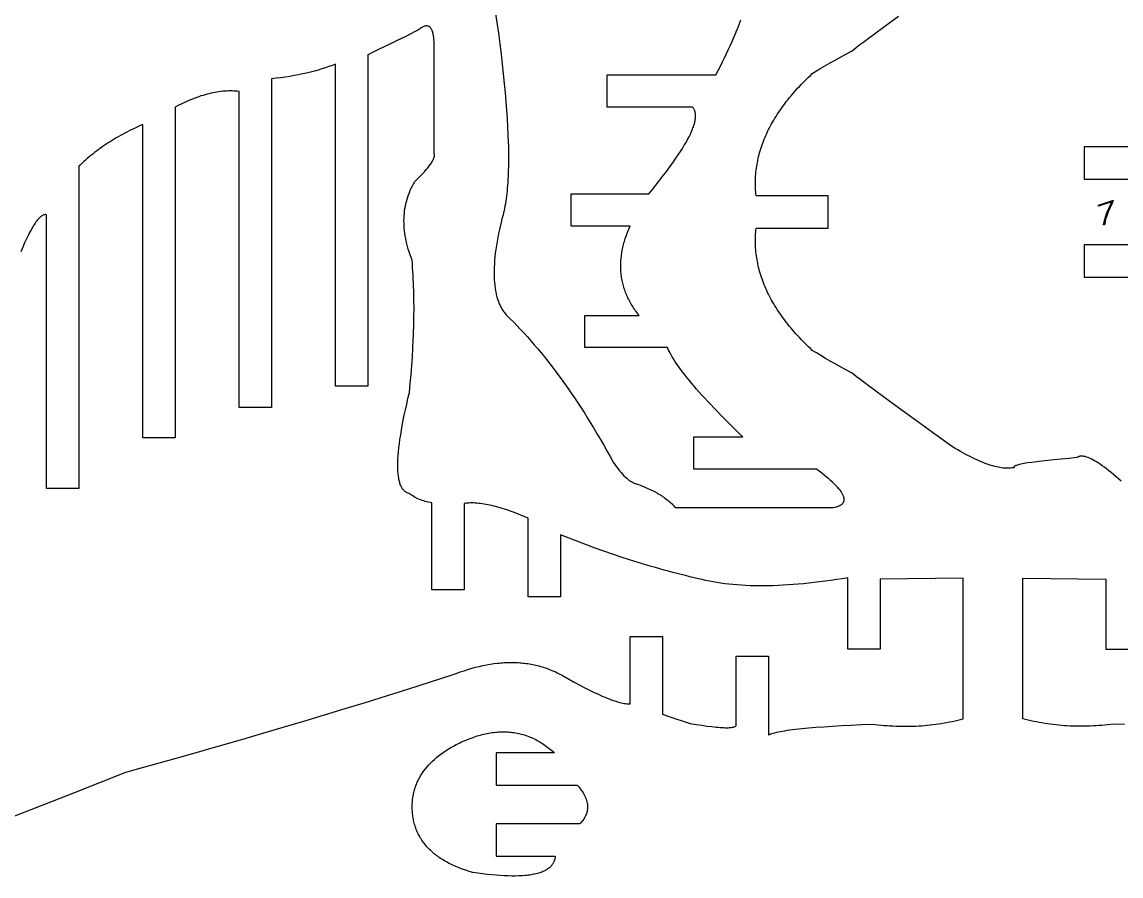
# Model space of a CAD drawing. Extents: x 0.3 to 47.7, y 0.3 to 6.
# Drawn here: x 14.651 to 18.938, y 0.287 to 3.619 of the extents above; entities that cross this region are included whole.
import ezdxf

# ---------------------------------------------------------------- set-up
doc = ezdxf.new("R2010")
doc.units = 0
doc.header["$MEASUREMENT"] = 0
doc.layers.get('0').update_dxf_attribs({"linetype": 'CONTINUOUS'})
doc.layers.add('NUMBERS', color=1, linetype='CONTINUOUS')

msp = doc.modelspace()

# ---------------------------------------------------------------- linework, layer by layer
for points in [[(16.4974, 3.6601), (16.5036, 3.6168), (16.5094, 3.5745), (16.5148, 3.5333), (16.5198, 3.4931), (16.5244, 3.454), (16.5286, 3.4159), (16.5324, 3.3789), (16.5358, 3.3429), (16.5388, 3.308), (16.5414, 3.2741), (16.5436, 3.2413), (16.5455, 3.2095), (16.5469, 3.1787), (16.5479, 3.149), (16.5483, 3.1346), (16.5486, 3.1204), (16.5488, 3.1065), (16.5488, 3.0928), (16.5488, 3.0794), (16.5487, 3.0663), (16.5485, 3.0534), (16.5482, 3.0408), (16.5477, 3.0284), (16.5472, 3.0163), (16.5466, 3.0045), (16.5459, 2.9929), (16.5451, 2.9816), (16.5442, 2.9706), (16.5432, 2.9598), (16.5421, 2.9493), (16.5409, 2.939), (16.5396, 2.929), (16.5381, 2.9193), (16.5366, 2.9098), (16.535, 2.9006), (16.5333, 2.8917), (16.5315, 2.883), (16.5296, 2.8745), (16.5276, 2.8664), (16.5256, 2.8585), (16.5234, 2.8508), (16.5211, 2.8435), (16.5171, 2.8264), (16.5134, 2.8098), (16.51, 2.7934), (16.5069, 2.7775), (16.5041, 2.7618), (16.5016, 2.7466), (16.4994, 2.7317), (16.4975, 2.7171), (16.4959, 2.7029), (16.4946, 2.6891), (16.4937, 2.6756), (16.493, 2.6624), (16.4926, 2.6496), (16.4925, 2.6372), (16.4927, 2.6251), (16.4932, 2.6134), (16.494, 2.602), (16.4951, 2.591), (16.4965, 2.5804), (16.4982, 2.5701), (16.4991, 2.565), (16.5002, 2.5601), (16.5013, 2.5553), (16.5025, 2.5505), (16.5038, 2.5458), (16.5051, 2.5413), (16.5065, 2.5368), (16.508, 2.5324), (16.5096, 2.528), (16.5112, 2.5238), (16.5129, 2.5197), (16.5147, 2.5156), (16.5166, 2.5117), (16.5185, 2.5078), (16.5205, 2.504), (16.5226, 2.5003), (16.5248, 2.4967), (16.527, 2.4932), (16.5293, 2.4898), (16.5317, 2.4864), (16.5341, 2.4832), (16.5367, 2.48), (16.5393, 2.477), (16.542, 2.474), (16.5556, 2.4608), (16.5691, 2.4473), (16.5826, 2.4335), (16.5961, 2.4194), (16.6095, 2.405), (16.6229, 2.3903), (16.6362, 2.3752), (16.6495, 2.3599), (16.6628, 2.3443), (16.676, 2.3284), (16.6892, 2.3122), (16.7024, 2.2956), (16.7155, 2.2788), (16.7286, 2.2617), (16.7416, 2.2442), (16.7547, 2.2265), (16.7676, 2.2084), (16.7806, 2.1901), (16.7935, 2.1714), (16.8063, 2.1525), (16.8191, 2.1332), (16.8319, 2.1136), (16.8447, 2.0938), (16.8574, 2.0736), (16.87, 2.0531), (16.8827, 2.0323), (16.8953, 2.0113), (16.9078, 1.9899), (16.9203, 1.9682), (16.9328, 1.9462), (16.9453, 1.9239), (16.9577, 1.9013), (16.964, 1.8923), (16.9703, 1.8838), (16.9764, 1.8758), (16.9823, 1.8683), (16.9881, 1.8613), (16.9938, 1.8549), (16.9994, 1.849), (17.0048, 1.8436), (17.0101, 1.8387), (17.0152, 1.8344), (17.0202, 1.8305), (17.0251, 1.8272), (17.0275, 1.8257), (17.0298, 1.8244), (17.0321, 1.8232), (17.0344, 1.8221), (17.0367, 1.8212), (17.0389, 1.8204), (17.041, 1.8197), (17.0432, 1.8191), (17.0563, 1.8145), (17.0689, 1.8096), (17.0811, 1.8046), (17.0929, 1.7995), (17.1043, 1.7941), (17.1152, 1.7887), (17.1256, 1.783), (17.1307, 1.7801), (17.1357, 1.7772), (17.1405, 1.7742), (17.1453, 1.7712), (17.1499, 1.7681), (17.1544, 1.765), (17.1589, 1.7619), (17.1632, 1.7587), (17.1674, 1.7554), (17.1715, 1.7522), (17.1754, 1.7489), (17.1793, 1.7455), (17.1831, 1.7421), (17.1867, 1.7387), (17.1903, 1.7352), (17.1937, 1.7317), (17.197, 1.7281), (17.2003, 1.7245), (17.8146, 1.7245), (17.8213, 1.7259), (17.8275, 1.7274), (17.8304, 1.7283), (17.8331, 1.7292), (17.8357, 1.7302), (17.8382, 1.7312), (17.8405, 1.7323), (17.8427, 1.7334), (17.8447, 1.7346), (17.8466, 1.7358), (17.8483, 1.7371), (17.8499, 1.7385), (17.8514, 1.7399), (17.8527, 1.7413), (17.8539, 1.7428), (17.855, 1.7444), (17.8559, 1.746), (17.8566, 1.7477), (17.8572, 1.7494), (17.8577, 1.7512), (17.8581, 1.753), (17.8582, 1.7549), (17.8583, 1.7568), (17.8582, 1.7588), (17.858, 1.7609), (17.8576, 1.763), (17.8571, 1.7651), (17.8564, 1.7673), (17.8556, 1.7696), (17.8547, 1.7719), (17.8536, 1.7743), (17.8524, 1.7767), (17.851, 1.7792), (17.8495, 1.7817), (17.8461, 1.7869), (17.8421, 1.7924), (17.8375, 1.798), (17.8324, 1.8039), (17.8267, 1.81), (17.8205, 1.8163), (17.8136, 1.8228), (17.8062, 1.8295), (17.7983, 1.8365), (17.7897, 1.8436), (17.7807, 1.851), (17.771, 1.8586), (17.7608, 1.8664), (17.75, 1.8744), (17.2714, 1.8744), (17.2714, 2.0004), (17.4624, 2.0004), (17.4469, 2.0154), (17.4318, 2.0302), (17.4171, 2.0448), (17.4029, 2.059), (17.389, 2.073), (17.3756, 2.0867), (17.3626, 2.1002), (17.3499, 2.1134), (17.3377, 2.1263), (17.3259, 2.1389), (17.3145, 2.1513), (17.3035, 2.1634), (17.2929, 2.1752), (17.2828, 2.1868), (17.273, 2.198), (17.2637, 2.209), (17.2547, 2.2198), (17.2462, 2.2303), (17.238, 2.2405), (17.2303, 2.2504), (17.223, 2.2601), (17.2161, 2.2694), (17.2096, 2.2786), (17.2035, 2.2874), (17.1978, 2.296), (17.1926, 2.3043), (17.1877, 2.3123), (17.1832, 2.3201), (17.1792, 2.3276), (17.1756, 2.3348), (17.1723, 2.3418), (17.1695, 2.3485), (16.8461, 2.3485), (16.8461, 2.4744), (17.058, 2.4744), (17.0542, 2.4792), (17.0505, 2.484), (17.047, 2.4889), (17.0435, 2.4937), (17.0402, 2.4986), (17.0369, 2.5034), (17.0338, 2.5084), (17.0307, 2.5133), (17.0278, 2.5182), (17.0249, 2.5232), (17.0222, 2.5282), (17.0196, 2.5332), (17.017, 2.5382), (17.0146, 2.5433), (17.0123, 2.5484), (17.01, 2.5535), (17.0079, 2.5586), (17.0059, 2.5637), (17.004, 2.5689), (17.0021, 2.574), (17.0004, 2.5792), (16.9988, 2.5845), (16.9973, 2.5897), (16.9959, 2.595), (16.9946, 2.6002), (16.9933, 2.6055), (16.9922, 2.6109), (16.9912, 2.6162), (16.9903, 2.6216), (16.9895, 2.627), (16.9888, 2.6324), (16.9882, 2.6378), (16.9877, 2.6433), (16.9874, 2.6487), (16.9871, 2.6542), (16.9869, 2.6597), (16.9868, 2.6653), (16.9868, 2.6708), (16.9869, 2.6764), (16.9872, 2.682), (16.9875, 2.6876), (16.9879, 2.6932), (16.9884, 2.6989), (16.9891, 2.7046), (16.9898, 2.7103), (16.9906, 2.716), (16.9916, 2.7217), (16.9926, 2.7275), (16.9937, 2.7333), (16.995, 2.7391), (16.9963, 2.7449), (16.9978, 2.7508), (16.9993, 2.7566), (17.001, 2.7625), (17.0027, 2.7684), (17.0046, 2.7744), (17.0086, 2.7863), (17.013, 2.7983), (17.0179, 2.8104), (17.0231, 2.8226), (16.7938, 2.8226), (16.7938, 2.9485), (17.0963, 2.9485), (17.1103, 2.9656), (17.1237, 2.9822), (17.1366, 2.9985), (17.1489, 3.0143), (17.1607, 3.0297), (17.1719, 3.0446), (17.1825, 3.0592), (17.1926, 3.0733), (17.2021, 3.087), (17.2111, 3.1003), (17.2195, 3.1131), (17.2274, 3.1256), (17.2347, 3.1376), (17.2414, 3.1492), (17.2476, 3.1604), (17.2532, 3.1711), (17.2583, 3.1815), (17.2628, 3.1914), (17.2667, 3.2009), (17.2685, 3.2055), (17.2701, 3.21), (17.2716, 3.2144), (17.2729, 3.2186), (17.2741, 3.2228), (17.2752, 3.2269), (17.2761, 3.2308), (17.2769, 3.2347), (17.2775, 3.2385), (17.278, 3.2421), (17.2784, 3.2456), (17.2786, 3.2491), (17.2787, 3.2524), (17.2787, 3.2556), (17.2785, 3.2588), (17.2781, 3.2618), (17.2777, 3.2647), (17.2771, 3.2675), (17.2763, 3.2702), (17.2754, 3.2728), (17.2744, 3.2753), (17.2732, 3.2777), (17.2719, 3.28), (17.2705, 3.2821), (17.2689, 3.2842), (17.2671, 3.2862), (16.9333, 3.2862), (16.9333, 3.4121), (17.3578, 3.4121), (17.3668, 3.4296), (17.3754, 3.4467), (17.3836, 3.4633), (17.3916, 3.4794), (17.3991, 3.4951), (17.4063, 3.5104), (17.4132, 3.5252), (17.4197, 3.5395), (17.4258, 3.5534), (17.4316, 3.5669), (17.437, 3.5799), (17.4421, 3.5925), (17.4468, 3.6046), (17.4512, 3.6162), (17.4552, 3.6275)], [(14.6096, 0.5165), (14.6872, 0.5468), (14.7706, 0.5796), (14.8599, 0.615), (14.9551, 0.6528), (15.0562, 0.6932), (15.1305, 0.7134), (15.2055, 0.734), (15.2812, 0.7551), (15.3576, 0.7767), (15.4348, 0.7988), (15.5126, 0.8213), (15.5911, 0.8442), (15.6704, 0.8677), (15.7503, 0.8916), (15.831, 0.9159), (15.9123, 0.9407), (15.9944, 0.966), (16.0771, 0.9918), (16.1606, 1.018), (16.2448, 1.0447), (16.3296, 1.0718), (16.345, 1.0777), (16.3603, 1.0833), (16.3754, 1.0884), (16.3904, 1.0932), (16.4053, 1.0976), (16.42, 1.1016), (16.4346, 1.1052), (16.449, 1.1084), (16.4633, 1.1113), (16.4775, 1.1138), (16.4916, 1.1159), (16.5055, 1.1176), (16.5124, 1.1183), (16.5192, 1.1189), (16.5261, 1.1194), (16.5329, 1.1199), (16.5396, 1.1202), (16.5464, 1.1204), (16.5531, 1.1206), (16.5597, 1.1206), (16.5664, 1.1206), (16.5729, 1.1204), (16.5795, 1.1202), (16.586, 1.1199), (16.5925, 1.1194), (16.599, 1.1189), (16.6054, 1.1183), (16.6118, 1.1176), (16.6182, 1.1168), (16.6245, 1.1159), (16.6308, 1.1149), (16.637, 1.1138), (16.6432, 1.1126), (16.6494, 1.1113), (16.6556, 1.1099), (16.6617, 1.1084), (16.6678, 1.1068), (16.6738, 1.1052), (16.6798, 1.1034), (16.6858, 1.1016), (16.6918, 1.0996), (16.6977, 1.0976), (16.7036, 1.0954), (16.7094, 1.0932), (16.7152, 1.0908), (16.721, 1.0884), (16.7267, 1.0859), (16.7325, 1.0833), (16.7381, 1.0805), (16.7438, 1.0777), (16.7494, 1.0748), (16.755, 1.0718), (16.7803, 1.0575), (16.8046, 1.0442), (16.8276, 1.0319), (16.8496, 1.0205), (16.8704, 1.0101), (16.8803, 1.0052), (16.89, 1.0006), (16.8994, 0.9963), (16.9085, 0.9922), (16.9173, 0.9883), (16.9258, 0.9847), (16.934, 0.9813), (16.942, 0.9781), (16.9496, 0.9752), (16.957, 0.9726), (16.9641, 0.9702), (16.9709, 0.968), (16.9774, 0.9661), (16.9836, 0.9644), (16.9895, 0.9629), (16.9952, 0.9617), (17.0005, 0.9608), (17.0056, 0.9601), (17.0104, 0.9596), (17.0149, 0.9594), (17.0191, 0.9594), (17.023, 0.9596), (17.023, 1.2216), (17.149, 1.2216), (17.149, 0.9184), (17.1698, 0.9115), (17.257, 0.8827), (17.2807, 0.8788), (17.3027, 0.8754), (17.3231, 0.8725), (17.3418, 0.8702), (17.3588, 0.8683), (17.3667, 0.8676), (17.3742, 0.867), (17.3813, 0.8666), (17.388, 0.8662), (17.3942, 0.866), (17.4, 0.866), (17.4054, 0.866), (17.4104, 0.8662), (17.415, 0.8666), (17.4191, 0.867), (17.4229, 0.8676), (17.4262, 0.8683), (17.4291, 0.8692), (17.4316, 0.8702), (17.4337, 0.8713), (17.4353, 0.8725), (17.436, 0.8732), (17.4366, 0.8739), (17.4366, 1.1447), (17.5626, 1.1447), (17.5626, 0.8383), (17.5665, 0.84), (17.5709, 0.8417), (17.5759, 0.8434), (17.5815, 0.845), (17.5877, 0.8466), (17.5944, 0.8482), (17.6017, 0.8498), (17.6095, 0.8513), (17.6179, 0.8528), (17.6269, 0.8543), (17.6365, 0.8558), (17.6466, 0.8572), (17.6573, 0.8586), (17.6686, 0.86), (17.6928, 0.8627), (17.7193, 0.8652), (17.748, 0.8677), (17.779, 0.87), (17.8123, 0.8723), (17.8479, 0.8744), (17.8857, 0.8764), (17.9258, 0.8783), (17.9682, 0.8801), (17.9798, 0.8786), (17.9913, 0.8773), (18.0028, 0.8761), (18.0143, 0.8751), (18.0257, 0.8742), (18.0371, 0.8734), (18.0485, 0.8728), (18.0599, 0.8722), (18.0712, 0.8719), (18.0824, 0.8716), (18.0937, 0.8716), (18.1049, 0.8716), (18.1161, 0.8718), (18.1273, 0.8721), (18.1384, 0.8725), (18.1495, 0.8731), (18.1605, 0.8738), (18.1716, 0.8747), (18.1826, 0.8757), (18.1935, 0.8768), (18.2045, 0.8781), (18.2154, 0.8795), (18.2263, 0.881), (18.2371, 0.8827), (18.2479, 0.8845), (18.2587, 0.8865), (18.2694, 0.8885), (18.2801, 0.8908), (18.2908, 0.8931), (18.3015, 0.8956), (18.3121, 0.8982), (18.3227, 0.901), (18.3227, 1.449), (17.9989, 1.4455), (17.9989, 1.1729), (17.8729, 1.1729), (17.8729, 1.4508), (17.8502, 1.4471), (17.8279, 1.4436), (17.8058, 1.4404), (17.784, 1.4373), (17.7625, 1.4346), (17.7413, 1.432), (17.7204, 1.4297), (17.6998, 1.4276), (17.6794, 1.4258), (17.6594, 1.4242), (17.6396, 1.4228), (17.6201, 1.4216), (17.6009, 1.4207), (17.5819, 1.42), (17.5633, 1.4195), (17.5449, 1.4193), (17.5269, 1.4193), (17.5091, 1.4196), (17.4916, 1.42), (17.4744, 1.4207), (17.4575, 1.4217), (17.4408, 1.4228), (17.4245, 1.4242), (17.4084, 1.4259), (17.3926, 1.4277), (17.3771, 1.4298), (17.3619, 1.4322), (17.347, 1.4347), (17.3324, 1.4375), (17.318, 1.4405), (17.3039, 1.4438), (17.2902, 1.4473), (17.2734, 1.4512), (17.2566, 1.4551), (17.2398, 1.4592), (17.223, 1.4634), (17.2062, 1.4676), (17.1894, 1.472), (17.1726, 1.4764), (17.1558, 1.481), (17.139, 1.4856), (17.1222, 1.4903), (17.1054, 1.4952), (17.0886, 1.5001), (17.0718, 1.5051), (17.055, 1.5102), (17.0214, 1.5207), (16.9878, 1.5316), (16.9541, 1.5429), (16.9205, 1.5546), (16.8868, 1.5666), (16.8531, 1.579), (16.8194, 1.5919), (16.7857, 1.6051), (16.7521, 1.6186), (16.7521, 1.3761), (16.6261, 1.3761), (16.6261, 1.6833), (16.6162, 1.6876), (16.6064, 1.6916), (16.5968, 1.6956), (16.5873, 1.6993), (16.5779, 1.7029), (16.5687, 1.7064), (16.5596, 1.7097), (16.5507, 1.7128), (16.5418, 1.7158), (16.5332, 1.7186), (16.5246, 1.7213), (16.5162, 1.7238), (16.5079, 1.7262), (16.4998, 1.7284), (16.4918, 1.7304), (16.4839, 1.7323), (16.4761, 1.734), (16.4685, 1.7356), (16.461, 1.737), (16.4537, 1.7382), (16.4465, 1.7393), (16.4394, 1.7403), (16.4325, 1.741), (16.4257, 1.7417), (16.419, 1.7421), (16.4125, 1.7425), (16.4061, 1.7426), (16.3998, 1.7426), (16.3937, 1.7424), (16.3877, 1.7421), (16.3818, 1.7417), (16.3761, 1.741), (16.3761, 1.404), (16.2501, 1.404), (16.2501, 1.7428), (16.2434, 1.744), (16.2369, 1.7454), (16.2306, 1.747), (16.2244, 1.7487), (16.2183, 1.7505), (16.2125, 1.7524), (16.2067, 1.7545), (16.2012, 1.7567), (16.1957, 1.7591), (16.1905, 1.7616), (16.1854, 1.7642), (16.1805, 1.767), (16.1757, 1.7699), (16.1711, 1.773), (16.1666, 1.7761), (16.1623, 1.7794), (16.1595, 1.7801), (16.1568, 1.781), (16.1542, 1.782), (16.1517, 1.7832), (16.1492, 1.7846), (16.1469, 1.7862), (16.1446, 1.7879), (16.1425, 1.7898), (16.1404, 1.7919), (16.1384, 1.7941), (16.1365, 1.7965), (16.1347, 1.7991), (16.1329, 1.8019), (16.1313, 1.8049), (16.1297, 1.808), (16.1283, 1.8113), (16.1269, 1.8147), (16.1256, 1.8184), (16.1244, 1.8222), (16.1233, 1.8262), (16.1223, 1.8303), (16.1214, 1.8346), (16.1205, 1.8391), (16.1198, 1.8438), (16.1191, 1.8487), (16.1186, 1.8537), (16.1181, 1.8589), (16.1177, 1.8643), (16.1174, 1.8698), (16.1171, 1.8755), (16.117, 1.8814), (16.117, 1.8875), (16.1171, 1.9002), (16.1177, 1.9135), (16.1186, 1.9276), (16.1198, 1.9423), (16.1214, 1.9577), (16.1233, 1.9739), (16.1256, 1.9907), (16.1283, 2.0082), (16.1313, 2.0264), (16.1347, 2.0453), (16.1384, 2.0649), (16.1425, 2.0852), (16.1469, 2.1062), (16.1517, 2.1279), (16.1568, 2.1503), (16.1623, 2.1733), (16.1658, 2.2089), (16.1689, 2.2439), (16.1717, 2.2786), (16.174, 2.3128), (16.176, 2.3466), (16.1776, 2.3799), (16.1783, 2.3964), (16.1789, 2.4128), (16.1793, 2.4291), (16.1797, 2.4452), (16.18, 2.4613), (16.1802, 2.4773), (16.1803, 2.4931), (16.1803, 2.5089), (16.1802, 2.5245), (16.18, 2.54), (16.1797, 2.5554), (16.1793, 2.5707), (16.1788, 2.5859), (16.1782, 2.601), (16.1775, 2.616), (16.1768, 2.6309), (16.1759, 2.6456), (16.1749, 2.6603), (16.1739, 2.6748), (16.1727, 2.6893), (16.1686, 2.7001), (16.1648, 2.7109), (16.1613, 2.7216), (16.158, 2.7322), (16.1551, 2.7427), (16.1524, 2.7531), (16.15, 2.7635), (16.1479, 2.7738), (16.1461, 2.784), (16.1445, 2.7941), (16.1433, 2.8041), (16.1423, 2.8141), (16.1417, 2.824), (16.1413, 2.8338), (16.1412, 2.8435), (16.1414, 2.8531), (16.1418, 2.8626), (16.1426, 2.8721), (16.1436, 2.8815), (16.145, 2.8908), (16.1466, 2.9), (16.1485, 2.9091), (16.1507, 2.9182), (16.1531, 2.9272), (16.1559, 2.9361), (16.1589, 2.9449), (16.1623, 2.9536), (16.1659, 2.9622), (16.1698, 2.9708), (16.174, 2.9793), (16.1784, 2.9877), (16.1832, 2.996), (16.1938, 3.0063), (16.2036, 3.0162), (16.2126, 3.0256), (16.2208, 3.0345), (16.2283, 3.043), (16.2349, 3.051), (16.2408, 3.0586), (16.2435, 3.0622), (16.2459, 3.0657), (16.2482, 3.0691), (16.2503, 3.0724), (16.2522, 3.0756), (16.2538, 3.0786), (16.2553, 3.0816), (16.2566, 3.0844), (16.2577, 3.0871), (16.2586, 3.0897), (16.2593, 3.0922), (16.2598, 3.0946), (16.2601, 3.0968), (16.2602, 3.099), (16.2602, 3.101), (16.2599, 3.1029), (16.2594, 3.1048), (16.2587, 3.1065), (16.2587, 3.5226), (16.2587, 3.5295), (16.2586, 3.536), (16.2584, 3.5423), (16.258, 3.5483), (16.2576, 3.554), (16.257, 3.5593), (16.2563, 3.5644), (16.2555, 3.5691), (16.2545, 3.5735), (16.2535, 3.5777), (16.2523, 3.5815), (16.2511, 3.585), (16.2497, 3.5882), (16.2482, 3.5911), (16.2465, 3.5937), (16.2448, 3.596), (16.2429, 3.598), (16.241, 3.5996), (16.2389, 3.601), (16.2367, 3.6021), (16.2343, 3.6028), (16.2319, 3.6032), (16.2293, 3.6034), (16.2267, 3.6032), (16.2239, 3.6027), (16.221, 3.6019), (16.218, 3.6008), (16.2148, 3.5994), (16.2116, 3.5977), (16.2082, 3.5957), (16.2048, 3.5934), (16.2012, 3.5907), (16.1991, 3.5892), (16.1956, 3.5871), (16.1907, 3.5843), (16.1844, 3.5809), (16.1676, 3.5722), (16.1453, 3.561), (16.1174, 3.5473), (16.0839, 3.5311), (16.0448, 3.5123), (16.0002, 3.4911), (16.0002, 2.1988), (15.8742, 2.1988), (15.8742, 3.4544), (15.8614, 3.4493), (15.8483, 3.4445), (15.8347, 3.4398), (15.8208, 3.4354), (15.8065, 3.4311), (15.7918, 3.427), (15.7768, 3.4231), (15.7614, 3.4194), (15.7456, 3.4159), (15.7294, 3.4126), (15.7128, 3.4095), (15.6958, 3.4065), (15.6785, 3.4038), (15.6608, 3.4012), (15.6427, 3.3989), (15.6242, 3.3967), (15.6242, 2.1151), (15.4982, 2.1151), (15.4982, 3.3477), (15.4914, 3.3485), (15.4844, 3.349), (15.4774, 3.3494), (15.4703, 3.3496), (15.4632, 3.3497), (15.456, 3.3496), (15.4488, 3.3493), (15.4415, 3.3488), (15.4341, 3.3482), (15.4267, 3.3474), (15.4192, 3.3464), (15.4117, 3.3453), (15.4041, 3.344), (15.3964, 3.3425), (15.3887, 3.3408), (15.3809, 3.339), (15.3731, 3.337), (15.3652, 3.3348), (15.3572, 3.3325), (15.3492, 3.33), (15.3411, 3.3273), (15.333, 3.3244), (15.3248, 3.3214), (15.3165, 3.3182), (15.3082, 3.3149), (15.2998, 3.3113), (15.2914, 3.3076), (15.2829, 3.3037), (15.2743, 3.2997), (15.2657, 3.2955), (15.257, 3.2911), (15.2483, 3.2865), (15.2483, 1.9966), (15.1223, 1.9966), (15.1223, 3.2183), (15.1132, 3.2144), (15.1041, 3.2104), (15.0952, 3.2064), (15.0863, 3.2022), (15.0775, 3.198), (15.0688, 3.1937), (15.0602, 3.1894), (15.0517, 3.1849), (15.0432, 3.1804), (15.0349, 3.1758), (15.0266, 3.1711), (15.0184, 3.1664), (15.0103, 3.1616), (15.0023, 3.1567), (14.9944, 3.1517), (14.9865, 3.1467), (14.9787, 3.1415), (14.971, 3.1364), (14.9634, 3.1311), (14.9559, 3.1257), (14.9485, 3.1203), (14.9412, 3.1148), (14.9339, 3.1093), (14.9267, 3.1036), (14.9196, 3.0979), (14.9126, 3.0921), (14.9057, 3.0862), (14.8988, 3.0803), (14.8921, 3.0743), (14.8854, 3.0682), (14.8788, 3.062), (14.8723, 3.0558), (14.8723, 1.799), (14.7464, 1.799), (14.7464, 2.8669), (14.744, 2.8672), (14.7415, 2.8672), (14.7391, 2.8669), (14.7365, 2.8663), (14.734, 2.8653), (14.7314, 2.8641), (14.7287, 2.8625), (14.726, 2.8606), (14.7232, 2.8585), (14.7204, 2.856), (14.7175, 2.8531), (14.7146, 2.85), (14.7116, 2.8466), (14.7086, 2.8428), (14.7056, 2.8387), (14.7025, 2.8344), (14.6993, 2.8297), (14.6961, 2.8247), (14.6929, 2.8194), (14.6896, 2.8137), (14.6862, 2.8078), (14.6828, 2.8015), (14.6794, 2.795), (14.6759, 2.7881), (14.6723, 2.7809), (14.6688, 2.7734), (14.6614, 2.7575), (14.6539, 2.7403), (14.6462, 2.7218)], [(18.939, 1.827), (18.9287, 1.8361), (18.9188, 1.8448), (18.9091, 1.8531), (18.8997, 1.8609), (18.8907, 1.8683), (18.8819, 1.8752), (18.8733, 1.8817), (18.8651, 1.8877), (18.8572, 1.8933), (18.8495, 1.8985), (18.8421, 1.9031), (18.835, 1.9074), (18.8282, 1.9111), (18.8217, 1.9145), (18.8155, 1.9173), (18.8096, 1.9198), (18.8039, 1.9218), (18.7985, 1.9233), (18.7959, 1.9239), (18.7934, 1.9244), (18.791, 1.9247), (18.7886, 1.925), (18.7863, 1.9252), (18.7841, 1.9252), (18.782, 1.9251), (18.7799, 1.9249), (18.7779, 1.9246), (18.776, 1.9242), (18.7741, 1.9237), (18.7723, 1.923), (18.7706, 1.9223), (18.7689, 1.9214), (18.7674, 1.9205), (18.7658, 1.9194), (18.7343, 1.9166), (18.7048, 1.9138), (18.6776, 1.9111), (18.6525, 1.9085), (18.6297, 1.9059), (18.609, 1.9034), (18.5905, 1.9009), (18.5741, 1.8985), (18.56, 1.8961), (18.548, 1.8938), (18.5428, 1.8926), (18.5382, 1.8915), (18.5341, 1.8904), (18.5305, 1.8893), (18.5276, 1.8882), (18.5251, 1.8871), (18.5232, 1.8861), (18.5218, 1.8851), (18.5214, 1.8845), (18.521, 1.884), (18.5208, 1.8835), (18.5207, 1.883), (18.5208, 1.8825), (18.521, 1.882), (18.5214, 1.8815), (18.5218, 1.881), (18.5171, 1.8799), (18.5121, 1.8791), (18.507, 1.8785), (18.5017, 1.8781), (18.4962, 1.8779), (18.4905, 1.878), (18.4847, 1.8783), (18.4787, 1.8788), (18.4725, 1.8796), (18.4661, 1.8806), (18.4596, 1.8818), (18.4529, 1.8833), (18.446, 1.885), (18.4389, 1.8869), (18.4317, 1.8891), (18.4242, 1.8915), (18.4166, 1.8941), (18.4088, 1.897), (18.4009, 1.9), (18.3927, 1.9034), (18.3844, 1.9069), (18.3759, 1.9107), (18.3673, 1.9147), (18.3584, 1.9189), (18.3494, 1.9234), (18.3402, 1.9281), (18.3308, 1.933), (18.3213, 1.9382), (18.3116, 1.9436), (18.3017, 1.9492), (18.2916, 1.9551), (18.2813, 1.9612), (18.2023, 2.018), (18.1319, 2.0688), (18.0699, 2.1138), (18.0164, 2.153), (17.9714, 2.1862), (17.9521, 2.2006), (17.9349, 2.2135), (17.9198, 2.225), (17.9069, 2.235), (17.8961, 2.2435), (17.8874, 2.2506), (17.8652, 2.2622), (17.8438, 2.2737), (17.8234, 2.2849), (17.8037, 2.2959), (17.785, 2.3067), (17.7671, 2.3172), (17.7502, 2.3276), (17.734, 2.3377), (17.7264, 2.3449), (17.7189, 2.352), (17.7116, 2.3592), (17.7044, 2.3664), (17.6973, 2.3736), (17.6903, 2.3808), (17.6835, 2.388), (17.6768, 2.3952), (17.6703, 2.4024), (17.6639, 2.4097), (17.6576, 2.4169), (17.6514, 2.4242), (17.6454, 2.4315), (17.6395, 2.4387), (17.6338, 2.446), (17.6281, 2.4533), (17.6227, 2.4606), (17.6173, 2.4679), (17.6121, 2.4753), (17.607, 2.4826), (17.602, 2.4899), (17.5972, 2.4973), (17.5925, 2.5046), (17.5879, 2.512), (17.5835, 2.5194), (17.5792, 2.5268), (17.5751, 2.5342), (17.571, 2.5416), (17.5671, 2.549), (17.5634, 2.5564), (17.5597, 2.5639), (17.5562, 2.5713), (17.5529, 2.5788), (17.5497, 2.5862), (17.5466, 2.5937), (17.5436, 2.6012), (17.5408, 2.6087), (17.5381, 2.6162), (17.5355, 2.6237), (17.533, 2.6312), (17.5307, 2.6388), (17.5286, 2.6463), (17.5265, 2.6538), (17.5246, 2.6614), (17.5229, 2.669), (17.5212, 2.6766), (17.5197, 2.6841), (17.5183, 2.6917), (17.5171, 2.6993), (17.516, 2.707), (17.515, 2.7146), (17.5142, 2.7222), (17.5135, 2.7299), (17.5129, 2.7375), (17.5124, 2.7452), (17.5121, 2.7529), (17.512, 2.7605), (17.5119, 2.7682), (17.512, 2.7759), (17.5122, 2.7836), (17.5126, 2.7914), (17.5131, 2.7991), (17.5137, 2.8068), (17.5144, 2.8146), (17.7959, 2.8146), (17.7959, 2.9406), (17.5144, 2.9406), (17.5137, 2.9483), (17.5131, 2.9561), (17.5126, 2.9638), (17.5122, 2.9715), (17.512, 2.9792), (17.5119, 2.9869), (17.512, 2.9946), (17.5121, 3.0023), (17.5124, 3.01), (17.5129, 3.0176), (17.5135, 3.0253), (17.5142, 3.0329), (17.515, 3.0406), (17.516, 3.0482), (17.5171, 3.0558), (17.5183, 3.0634), (17.5197, 3.071), (17.5212, 3.0786), (17.5229, 3.0862), (17.5246, 3.0938), (17.5265, 3.1013), (17.5286, 3.1089), (17.5307, 3.1164), (17.533, 3.1239), (17.5355, 3.1315), (17.5381, 3.139), (17.5408, 3.1465), (17.5436, 3.154), (17.5466, 3.1615), (17.5497, 3.1689), (17.5529, 3.1764), (17.5562, 3.1839), (17.5597, 3.1913), (17.5634, 3.1987), (17.5671, 3.2062), (17.571, 3.2136), (17.5751, 3.221), (17.5792, 3.2284), (17.5835, 3.2358), (17.5879, 3.2432), (17.5925, 3.2505), (17.5972, 3.2579), (17.602, 3.2652), (17.607, 3.2726), (17.6121, 3.2799), (17.6173, 3.2872), (17.6227, 3.2946), (17.6281, 3.3019), (17.6338, 3.3092), (17.6395, 3.3164), (17.6454, 3.3237), (17.6514, 3.331), (17.6576, 3.3382), (17.6639, 3.3455), (17.6703, 3.3527), (17.6768, 3.36), (17.6835, 3.3672), (17.6903, 3.3744), (17.6973, 3.3816), (17.7044, 3.3888), (17.7116, 3.396), (17.7189, 3.4031), (17.7264, 3.4103), (17.734, 3.4174), (17.7502, 3.4276), (17.7671, 3.4379), (17.785, 3.4485), (17.8037, 3.4593), (17.8234, 3.4703), (17.8438, 3.4815), (17.8652, 3.4929), (17.8874, 3.5046), (17.8961, 3.5117), (17.9069, 3.5202), (17.9198, 3.5302), (17.9349, 3.5416), (17.9521, 3.5546), (17.9714, 3.569), (18.0164, 3.6022), (18.0699, 3.6413)], [(19.9398, 3.1314), (18.7951, 3.1314), (18.7951, 3.0052), (20.0533, 3.0052)], [(20.0533, 2.75), (18.7951, 2.75), (18.7951, 2.6238), (19.9398, 2.6238)], [(18.9521, 0.8783), (18.9097, 0.8801), (18.8981, 0.8786), (18.8866, 0.8773), (18.8751, 0.8761), (18.8636, 0.8751), (18.8522, 0.8742), (18.8408, 0.8734), (18.8294, 0.8728), (18.8181, 0.8722), (18.8067, 0.8719), (18.7955, 0.8716), (18.7842, 0.8716), (18.773, 0.8716), (18.7618, 0.8718), (18.7506, 0.8721), (18.7395, 0.8725), (18.7284, 0.8731), (18.7174, 0.8738), (18.7063, 0.8747), (18.6953, 0.8757), (18.6844, 0.8768), (18.6734, 0.8781), (18.6625, 0.8795), (18.6516, 0.881), (18.6408, 0.8827), (18.63, 0.8845), (18.6192, 0.8865), (18.6085, 0.8885), (18.5978, 0.8908), (18.5871, 0.8931), (18.5764, 0.8956), (18.5658, 0.8982), (18.5552, 0.901), (18.5552, 1.449), (18.879, 1.4455), (18.879, 1.1729), (19.005, 1.1729)]]:
    msp.add_lwpolyline(points)
msp.add_lwpolyline([(16.7312, 0.3653), (16.7309, 0.3619), (16.7304, 0.3585), (16.7298, 0.3553), (16.7291, 0.3521), (16.7282, 0.349), (16.7272, 0.346), (16.726, 0.343), (16.7246, 0.3401), (16.7231, 0.3373), (16.7215, 0.3346), (16.7197, 0.332), (16.7177, 0.3294), (16.7156, 0.3269), (16.7134, 0.3245), (16.711, 0.3222), (16.7085, 0.3199), (16.7058, 0.3177), (16.7029, 0.3156), (16.6999, 0.3136), (16.6968, 0.3116), (16.6935, 0.3097), (16.69, 0.3079), (16.6864, 0.3062), (16.6827, 0.3045), (16.6788, 0.303), (16.6747, 0.3015), (16.6705, 0.3), (16.6662, 0.2987), (16.6617, 0.2974), (16.657, 0.2962), (16.6522, 0.2951), (16.6473, 0.2941), (16.6422, 0.2931), (16.6369, 0.2922), (16.6315, 0.2914), (16.626, 0.2907), (16.6203, 0.29), (16.6144, 0.2894), (16.6022, 0.2885), (16.5895, 0.2879), (16.5761, 0.2875), (16.5622, 0.2875), (16.5476, 0.2878), (16.5324, 0.2884), (16.5167, 0.2893), (16.5003, 0.2905), (16.4834, 0.292), (16.4658, 0.2938), (16.4476, 0.2959), (16.4289, 0.2983), (16.4095, 0.301), (16.3954, 0.3052), (16.3818, 0.3097), (16.3686, 0.3143), (16.3622, 0.3167), (16.3559, 0.3192), (16.3497, 0.3217), (16.3436, 0.3243), (16.3376, 0.3269), (16.3317, 0.3296), (16.3259, 0.3324), (16.3202, 0.3352), (16.3146, 0.338), (16.3092, 0.341), (16.3038, 0.3439), (16.2986, 0.347), (16.2934, 0.3501), (16.2884, 0.3532), (16.2835, 0.3564), (16.2787, 0.3596), (16.274, 0.363), (16.2694, 0.3663), (16.2649, 0.3697), (16.2605, 0.3732), (16.2562, 0.3768), (16.252, 0.3804), (16.248, 0.384), (16.244, 0.3877), (16.2402, 0.3915), (16.2364, 0.3953), (16.2328, 0.3992), (16.2292, 0.4031), (16.2258, 0.4071), (16.2225, 0.4111), (16.2193, 0.4152), (16.2162, 0.4194), (16.2132, 0.4236), (16.2103, 0.4278), (16.2076, 0.4322), (16.2049, 0.4365), (16.2024, 0.441), (16.1999, 0.4455), (16.1976, 0.45), (16.1953, 0.4546), (16.1932, 0.4593), (16.1912, 0.464), (16.1893, 0.4688), (16.1875, 0.4736), (16.1858, 0.4785), (16.1842, 0.4834), (16.1827, 0.4884), (16.1813, 0.4935), (16.18, 0.4986), (16.1789, 0.5038), (16.1778, 0.509), (16.1769, 0.5143), (16.176, 0.5196), (16.1753, 0.525), (16.1747, 0.5304), (16.1742, 0.5359), (16.1738, 0.5415), (16.1735, 0.5471), (16.1733, 0.557), (16.1735, 0.5668), (16.1741, 0.5765), (16.1745, 0.5812), (16.175, 0.586), (16.1756, 0.5907), (16.1763, 0.5954), (16.177, 0.6), (16.1779, 0.6047), (16.1788, 0.6092), (16.1799, 0.6138), (16.181, 0.6183), (16.1822, 0.6228), (16.1835, 0.6273), (16.1849, 0.6317), (16.1864, 0.6361), (16.1879, 0.6404), (16.1896, 0.6448), (16.1913, 0.6491), (16.1932, 0.6533), (16.1951, 0.6576), (16.1971, 0.6617), (16.1992, 0.6659), (16.2014, 0.67), (16.2037, 0.6741), (16.206, 0.6782), (16.2085, 0.6822), (16.211, 0.6862), (16.2137, 0.6902), (16.2164, 0.6942), (16.2192, 0.6981), (16.2251, 0.7058), (16.2313, 0.7134), (16.2379, 0.7208), (16.2449, 0.7281), (16.2522, 0.7353), (16.2599, 0.7424), (16.2679, 0.7493), (16.2763, 0.7561), (16.285, 0.7628), (16.2941, 0.7694), (16.3035, 0.7758), (16.3133, 0.7821), (16.3234, 0.7882), (16.3339, 0.7943), (16.3448, 0.8002), (16.3518, 0.8037), (16.3588, 0.807), (16.3657, 0.8103), (16.3726, 0.8134), (16.3795, 0.8164), (16.3863, 0.8192), (16.3932, 0.8219), (16.3999, 0.8245), (16.4067, 0.827), (16.4134, 0.8294), (16.4201, 0.8316), (16.4267, 0.8337), (16.4333, 0.8357), (16.4399, 0.8375), (16.4465, 0.8392), (16.453, 0.8408), (16.4595, 0.8423), (16.4659, 0.8436), (16.4723, 0.8448), (16.4787, 0.8459), (16.4851, 0.8469), (16.4914, 0.8477), (16.4977, 0.8484), (16.504, 0.849), (16.5102, 0.8494), (16.5164, 0.8498), (16.5225, 0.85), (16.5287, 0.85), (16.5348, 0.85), (16.5408, 0.8498), (16.5469, 0.8495), (16.5529, 0.849), (16.5588, 0.8485), (16.5648, 0.8478), (16.5707, 0.847), (16.5765, 0.846), (16.5824, 0.8449), (16.5882, 0.8437), (16.5939, 0.8424), (16.5997, 0.841), (16.6054, 0.8394), (16.6111, 0.8377), (16.6167, 0.8359), (16.6223, 0.8339), (16.6279, 0.8318), (16.6334, 0.8296), (16.6389, 0.8273), (16.6444, 0.8248), (16.6499, 0.8222), (16.6553, 0.8195), (16.6607, 0.8166), (16.666, 0.8137), (16.6713, 0.8106), (16.6766, 0.8073), (16.6819, 0.804), (16.6871, 0.8005), (16.6923, 0.7969), (16.6974, 0.7932), (16.7026, 0.7893), (16.7076, 0.7853), (16.7127, 0.7812), (16.7177, 0.777), (16.7227, 0.7726), (16.7277, 0.7681), (16.501, 0.7681), (16.501, 0.6421), (16.8169, 0.6421), (16.8214, 0.6369), (16.8257, 0.6318), (16.8297, 0.6267), (16.8335, 0.6216), (16.8369, 0.6165), (16.8401, 0.6115), (16.843, 0.6065), (16.8457, 0.6015), (16.8481, 0.5966), (16.8502, 0.5916), (16.852, 0.5868), (16.8536, 0.5819), (16.8548, 0.5771), (16.8559, 0.5723), (16.8566, 0.5675), (16.8571, 0.5628), (16.8572, 0.5581), (16.8572, 0.5534), (16.8568, 0.5488), (16.8562, 0.5442), (16.8553, 0.5396), (16.8541, 0.5351), (16.8527, 0.5306), (16.8509, 0.5261), (16.8489, 0.5216), (16.8467, 0.5172), (16.8441, 0.5128), (16.8413, 0.5084), (16.8382, 0.5041), (16.8349, 0.4998), (16.8312, 0.4955), (16.8273, 0.4913), (16.501, 0.4913), (16.501, 0.3653)], close=True)
at = {"layer": 'NUMBERS'}
msp.add_lwpolyline([(18.9081, 2.9218), (18.9025, 2.9078), (18.8953, 2.8923), (18.8884, 2.8779), (18.8839, 2.8669), (18.8811, 2.8585), (18.8784, 2.8491), (18.8759, 2.8388), (18.8735, 2.8276), (18.87, 2.8276), (18.8723, 2.8387), (18.8747, 2.8489), (18.8774, 2.8582), (18.8801, 2.8666), (18.8846, 2.8777), (18.8909, 2.891), (18.8978, 2.9055), (18.9028, 2.9174), (18.8507, 2.9002), (18.8507, 2.9039), (18.9054, 2.9218)], close=True, dxfattribs=at)

doc.saveas('drawing.dxf')
